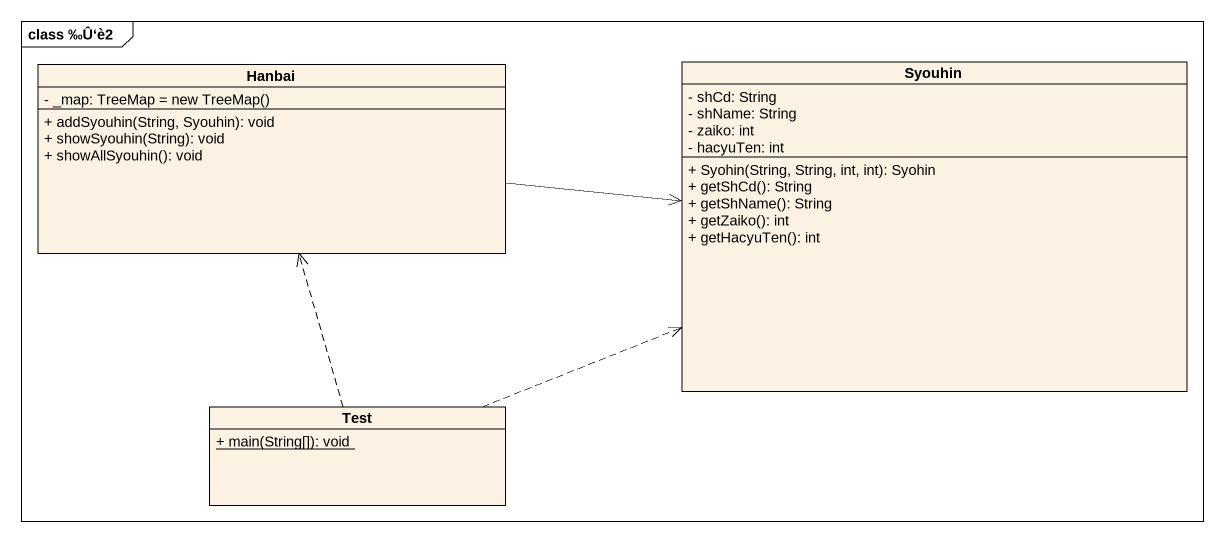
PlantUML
@startuml
mainframe class ‰Û‘è2
hide circle
hide empty members
skinparam classAttributeIconSize 0
class Hanbai {
  {field} - _map: TreeMap = new TreeMap()
  + addSyouhin(String, Syouhin): void
  + showSyouhin(String): void
  + showAllSyouhin(): void
}
class Syouhin {
  - shCd: String
  - shName: String
  - zaiko: int
  - hacyuTen: int
  + Syohin(String, String, int, int): Syohin
  + getShCd(): String
  + getShName(): String
  + getZaiko(): int
  + getHacyuTen(): int
}
class Test {
  {static} + main(String[]): void
}
Hanbai -right-> Syouhin
Test .up.> Hanbai
Test .right.> Syouhin
@enduml
